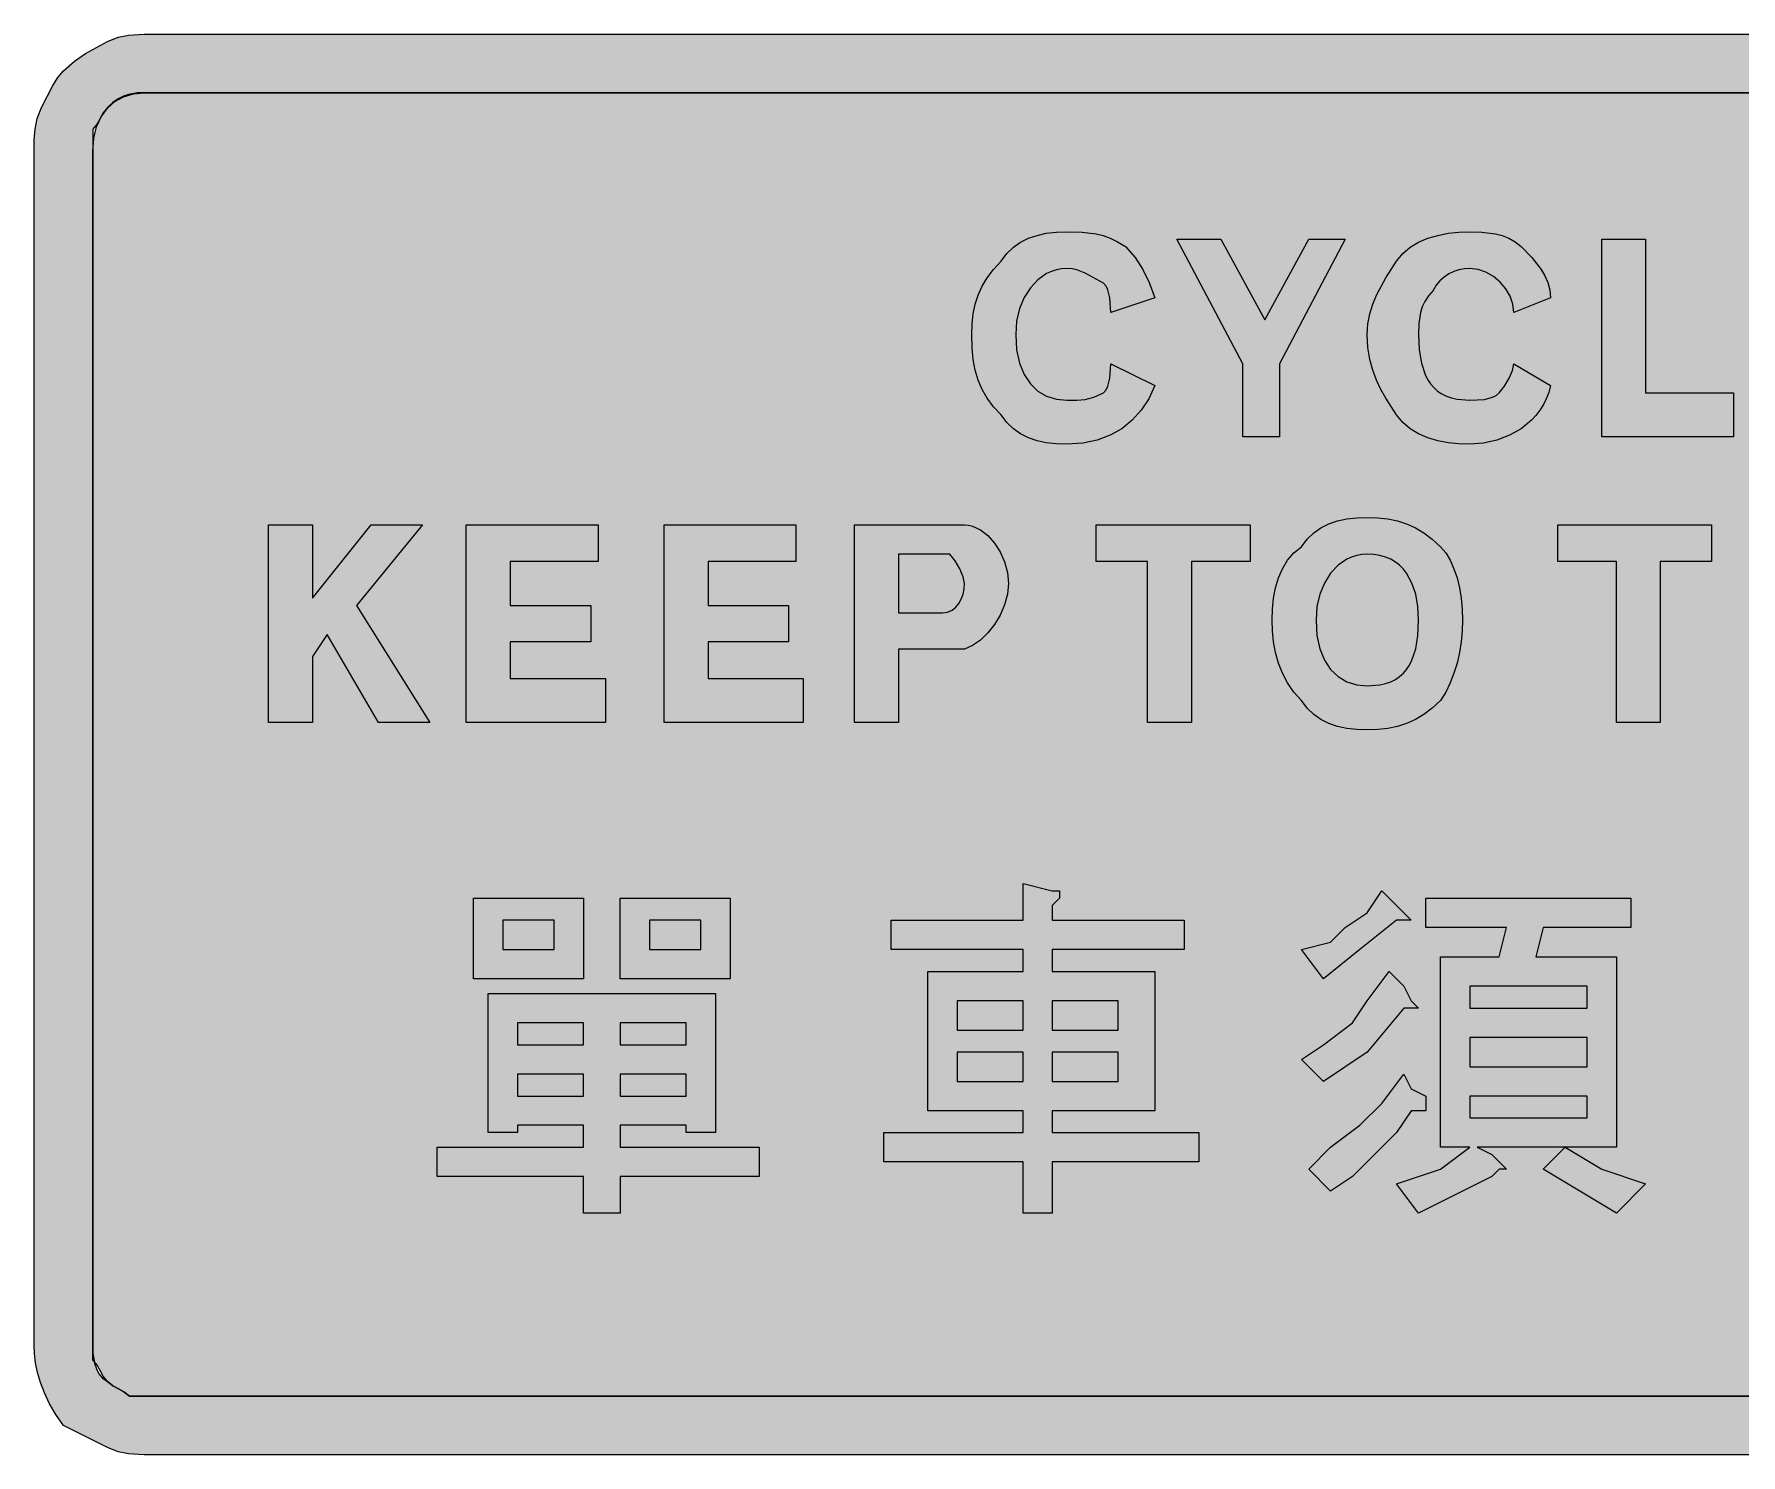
# Model space of a CAD drawing. Header units: metres. Extents: x 12 to 556, y 19 to 252.
# Drawn here: x 12.2 to 291.8, y 19 to 251.8 of the extents above; entities that cross this region are included whole.
import ezdxf

# ---------------------------------------------------------------- set-up
doc = ezdxf.new("R2010")
doc.units = ezdxf.units.M
doc.layers.add('FILL_BLACK_000000', color=7, linetype='Continuous', true_color=0x000000)
doc.layers.add('FILL_WHITE_FFFFFF', color=7, linetype='Continuous', true_color=0xffffff)

msp = doc.modelspace()

# ---------------------------------------------------------------- hatches: boundary and pattern name
at = {"layer": 'FILL_BLACK_000000', "true_color": 0x000000}
h = msp.add_hatch(color=7, dxfattribs=at)
h.dxf.hatch_style = 1
h.paths.add_polyline_path([(540.15, 251.61), (541.95, 251.25), (543.75, 250.56), (545.53, 249.64), (547.2, 248.61), (548.64, 247.35), (549.25, 246.61), (549.75, 245.76), (551.39, 244.36), (552.71, 242.85), (553.76, 241.27), (554.55, 239.61), (555.12, 237.9), (555.49, 236.14), (555.69, 234.36), (555.75, 232.56), (555.75, 36.96), (555.6, 34.41), (555.24, 32.74), (554.55, 30.96), (552.6, 27.36), (551.34, 25.56), (549.75, 23.76), (548.35, 22.52), (546.84, 21.49), (545.26, 20.66), (543.6, 20.01), (541.89, 19.53), (540.13, 19.2), (538.35, 19.02), (536.55, 18.96), (30.15, 18.96), (27.6, 19.11), (25.93, 19.47), (24.15, 20.16), (16.95, 23.76), (15.71, 25.56), (14.68, 27.34), (13.85, 29.1), (13.2, 30.81), (12.72, 32.47), (12.39, 34.05), (12.21, 35.56), (12.15, 36.96), (12.15, 232.56), (12.17, 234.36), (12.3, 236.16), (12.66, 237.96), (13.35, 239.76), (15.15, 243.21), (16.05, 244.65), (16.95, 245.76), (18.75, 247.35), (20.55, 248.61), (24.15, 250.56), (25.93, 251.25), (27.6, 251.61), (30.15, 251.76), (536.55, 251.76), (538.35, 251.74), (540.15, 251.61)])
h.paths.add_polyline_path([(29.04, 242.12), (27.6, 241.86), (26.79, 241.57), (25.93, 241.15), (25.05, 240.55), (24.15, 239.76), (23.44, 238.86), (22.95, 237.96), (22.46, 237.06), (21.75, 236.16), (21.75, 232.56), (21.75, 36.96), (21.79, 35.68), (22.05, 33.96), (22.34, 33.07), (22.76, 32.23), (23.36, 31.51), (24.15, 30.96), (25.05, 30.25), (25.95, 29.76), (26.85, 29.27), (27.75, 28.56), (30.15, 28.56), (536.55, 28.56), (538.35, 28.6), (540.15, 28.86), (541.05, 29.15), (541.95, 29.57), (542.85, 30.17), (543.75, 30.96), (544.46, 31.86), (544.95, 32.76), (545.44, 33.66), (546.15, 34.56), (546.15, 36.96), (546.15, 232.56), (545.94, 234.36), (545.4, 236.16), (544.63, 237.96), (543.75, 239.76), (542.85, 240.55), (541.95, 241.15), (541.05, 241.57), (540.15, 241.86), (538.35, 242.12), (536.55, 242.16), (30.15, 242.16), (29.04, 242.12)], flags=16)
h = msp.add_hatch(color=7, dxfattribs=at)
h.dxf.hatch_style = 1
h.paths.add_polyline_path([(194.74, 192.02), (193.5, 190.13), (192.04, 188.49), (190.35, 187.11), (188.44, 186.02), (186.3, 185.22), (183.94, 184.73), (181.35, 184.56), (179.61, 184.62), (177.97, 184.8), (176.46, 185.13), (175.05, 185.61), (173.76, 186.26), (172.58, 187.09), (171.51, 188.12), (170.55, 189.36), (169.31, 190.71), (168.28, 192.1), (167.45, 193.54), (166.8, 195.06), (166.32, 196.7), (165.99, 198.47), (165.81, 200.42), (165.75, 202.56), (165.81, 204.31), (165.99, 205.95), (166.32, 207.52), (166.8, 209.01), (167.45, 210.45), (168.28, 211.84), (169.31, 213.21), (170.55, 214.56), (171.51, 215.8), (172.57, 216.83), (173.76, 217.66), (175.05, 218.31), (176.46, 218.79), (177.97, 219.12), (179.61, 219.3), (181.35, 219.36), (183.86, 219.32), (186.15, 219.06), (187.28, 218.77), (188.44, 218.35), (189.65, 217.75), (190.95, 216.96), (192.54, 215.14), (193.8, 213.21), (194.83, 211.05), (195.75, 208.56), (188.55, 206.16), (188.4, 208.56), (188.04, 209.87), (187.75, 210.46), (187.35, 210.96), (184.35, 212.61), (182.96, 213.15), (182.2, 213.31), (181.35, 213.36), (180.46, 213.3), (179.61, 213.14), (178.79, 212.88), (178.01, 212.52), (176.58, 211.52), (175.35, 210.21), (174.34, 208.61), (173.59, 206.78), (173.11, 204.75), (172.95, 202.56), (173.11, 200.03), (173.59, 197.83), (174.34, 195.98), (175.35, 194.46), (176.58, 193.28), (178.01, 192.43), (179.61, 191.93), (181.35, 191.76), (182.96, 191.78), (184.35, 191.91), (185.74, 192.27), (187.35, 192.96), (187.75, 193.46), (188.04, 194.05), (188.4, 195.36), (188.55, 197.76), (195.75, 194.16), (194.74, 192.02)])
h = msp.add_hatch(color=7, dxfattribs=at)
h.dxf.hatch_style = 1
h.paths.add_polyline_path([(206.55, 218.16), (213.75, 204.96), (220.95, 218.16), (226.95, 218.16), (216.15, 197.76), (216.15, 185.76), (213.75, 185.76), (210.15, 185.76), (210.15, 197.76), (199.35, 218.16), (206.55, 218.16)])
h = msp.add_hatch(color=7, dxfattribs=at)
h.dxf.hatch_style = 1
h.paths.add_polyline_path([(260.27, 193.06), (259.88, 192.02), (259.4, 191.05), (258.82, 190.13), (258.17, 189.27), (257.43, 188.49), (255.75, 187.11), (253.85, 186.02), (251.77, 185.22), (249.59, 184.73), (247.35, 184.56), (245.55, 184.62), (243.79, 184.8), (242.08, 185.13), (240.45, 185.61), (238.94, 186.26), (237.56, 187.09), (236.36, 188.12), (235.35, 189.36), (233.59, 192.1), (232.78, 193.54), (232.05, 195.06), (231.44, 196.7), (230.96, 198.47), (230.66, 200.42), (230.55, 202.56), (230.66, 204.31), (230.96, 205.95), (231.44, 207.52), (232.05, 209.01), (233.59, 211.84), (235.35, 214.56), (236.36, 215.8), (237.56, 216.83), (238.94, 217.66), (240.45, 218.31), (242.08, 218.79), (243.79, 219.12), (245.55, 219.3), (247.35, 219.36), (249.34, 219.32), (251.55, 219.06), (252.67, 218.77), (253.76, 218.35), (254.8, 217.75), (255.75, 216.96), (257.51, 215.14), (259.05, 213.21), (259.66, 212.17), (260.14, 211.05), (260.44, 209.86), (260.55, 208.56), (254.55, 206.16), (254.39, 207.5), (253.93, 208.8), (253.22, 210.02), (252.3, 211.11), (251.21, 212.03), (249.99, 212.74), (248.69, 213.2), (247.35, 213.36), (246.45, 213.3), (245.57, 213.13), (244.71, 212.85), (243.9, 212.46), (243.14, 211.95), (242.46, 211.33), (241.85, 210.6), (241.35, 209.76), (240.56, 208.86), (239.96, 207.96), (239.54, 207.06), (239.25, 206.16), (238.99, 204.36), (238.95, 202.56), (239.06, 200.03), (239.42, 197.83), (240.03, 195.98), (240.43, 195.18), (240.9, 194.46), (241.44, 193.83), (242.06, 193.28), (242.74, 192.81), (243.51, 192.43), (244.35, 192.14), (245.27, 191.93), (247.35, 191.76), (249.75, 191.91), (251.06, 192.27), (251.65, 192.56), (252.15, 192.96), (253.03, 194.05), (253.8, 195.36), (254.34, 196.67), (254.55, 197.76), (260.55, 194.16), (260.27, 193.06)])
h = msp.add_hatch(color=7, dxfattribs=at)
h.dxf.hatch_style = 1
h.paths.add_polyline_path([(276.15, 192.96), (290.55, 192.96), (290.55, 185.76), (268.95, 185.76), (268.95, 218.16), (276.15, 218.16), (276.15, 192.96)])
h = msp.add_hatch(color=7, dxfattribs=at)
h.dxf.hatch_style = 1
h.paths.add_polyline_path([(64.95, 158.16), (76.95, 138.96), (68.55, 138.96), (60.15, 153.36), (57.75, 149.76), (57.75, 138.96), (50.55, 138.96), (50.55, 171.36), (57.75, 171.36), (57.75, 159.36), (67.35, 171.36), (75.75, 171.36), (64.95, 158.16)])
h = msp.add_hatch(color=7, dxfattribs=at)
h.dxf.hatch_style = 1
h.paths.add_polyline_path([(90.15, 146.16), (105.75, 146.16), (105.75, 138.96), (82.95, 138.96), (82.95, 171.36), (104.55, 171.36), (104.55, 165.36), (90.15, 165.36), (90.15, 158.16), (103.35, 158.16), (103.35, 152.16), (90.15, 152.16), (90.15, 146.16)])
h = msp.add_hatch(color=7, dxfattribs=at)
h.dxf.hatch_style = 1
h.paths.add_polyline_path([(122.55, 146.16), (138.15, 146.16), (138.15, 138.96), (115.35, 138.96), (115.35, 171.36), (136.95, 171.36), (136.95, 165.36), (122.55, 165.36), (122.55, 158.16), (135.75, 158.16), (135.75, 152.16), (122.55, 152.16), (122.55, 146.16)])
h = msp.add_hatch(color=7, dxfattribs=at)
h.dxf.hatch_style = 1
h.paths.add_polyline_path([(146.55, 138.96), (146.55, 171.36), (163.35, 171.36), (164.55, 171.36), (165.22, 171.3), (165.89, 171.14), (167.19, 170.53), (168.41, 169.59), (169.5, 168.36), (170.42, 166.91), (171.13, 165.28), (171.59, 163.55), (171.75, 161.76), (171.59, 159.97), (171.13, 158.22), (170.42, 156.55), (169.5, 155.01), (168.41, 153.64), (167.19, 152.48), (165.89, 151.57), (164.55, 150.96), (163.35, 150.96), (153.75, 150.96), (153.75, 138.96), (146.55, 138.96)])
h.paths.add_polyline_path([(161.79, 157.07), (162.52, 157.37), (163.14, 157.85), (163.65, 158.46), (164.04, 159.19), (164.32, 160), (164.49, 160.86), (164.55, 161.76), (164.34, 162.85), (163.8, 164.16), (163.03, 165.47), (162.15, 166.56), (160.95, 166.56), (153.75, 166.56), (153.75, 156.96), (160.95, 156.96), (161.79, 157.07)], flags=16)
h = msp.add_hatch(color=7, dxfattribs=at)
h.dxf.hatch_style = 1
h.paths.add_polyline_path([(201.75, 138.96), (194.55, 138.96), (194.55, 165.36), (186.15, 165.36), (186.15, 171.36), (211.35, 171.36), (211.35, 165.36), (201.75, 165.36), (201.75, 138.96)])
h = msp.add_hatch(color=7, dxfattribs=at)
h.dxf.hatch_style = 1
h.paths.add_polyline_path([(233.94, 172.32), (235.51, 171.99), (237, 171.51), (238.44, 170.86), (239.83, 170.03), (241.2, 169), (242.55, 167.76), (243.39, 166.75), (244.12, 165.55), (244.74, 164.17), (245.25, 162.66), (245.64, 161.03), (245.92, 159.32), (246.09, 157.56), (246.15, 155.76), (246.09, 153.96), (245.92, 152.18), (245.64, 150.42), (245.25, 148.71), (244.74, 147.05), (244.12, 145.47), (243.39, 143.96), (242.55, 142.56), (241.2, 141.32), (239.83, 140.29), (238.44, 139.46), (237, 138.81), (235.51, 138.33), (233.94, 138), (232.3, 137.82), (230.55, 137.76), (228.81, 137.82), (227.18, 138), (225.66, 138.33), (224.25, 138.81), (222.96, 139.46), (221.78, 140.29), (220.71, 141.32), (219.75, 142.56), (218.51, 143.96), (217.48, 145.47), (216.65, 147.05), (216, 148.71), (215.52, 150.42), (215.19, 152.18), (215.01, 153.96), (214.95, 155.76), (215.01, 157.56), (215.19, 159.32), (215.52, 161.03), (216, 162.66), (216.65, 164.17), (217.48, 165.55), (218.51, 166.75), (219.75, 167.76), (220.71, 169), (221.78, 170.03), (222.96, 170.86), (224.25, 171.51), (225.66, 171.99), (227.18, 172.32), (228.81, 172.5), (230.55, 172.56), (232.3, 172.5), (233.94, 172.32)])
h.paths.add_polyline_path([(238.48, 159.98), (237.87, 161.81), (237, 163.41), (236.46, 164.11), (235.84, 164.72), (235.16, 165.26), (234.39, 165.72), (233.55, 166.08), (232.63, 166.34), (231.63, 166.5), (230.55, 166.56), (229.66, 166.5), (228.81, 166.34), (227.99, 166.08), (227.21, 165.72), (225.78, 164.72), (224.55, 163.41), (223.54, 161.81), (222.79, 159.98), (222.31, 157.95), (222.15, 155.76), (222.31, 153.23), (222.79, 151.03), (223.54, 149.18), (224.55, 147.66), (225.78, 146.48), (227.21, 145.63), (228.81, 145.13), (230.55, 144.96), (232.63, 145.13), (233.55, 145.34), (234.39, 145.63), (235.16, 146.01), (235.84, 146.48), (236.46, 147.03), (237, 147.66), (237.47, 148.38), (237.87, 149.18), (238.48, 151.03), (238.84, 153.23), (238.95, 155.76), (238.84, 157.95), (238.48, 159.98)], flags=16)
h = msp.add_hatch(color=7, dxfattribs=at)
h.dxf.hatch_style = 1
h.paths.add_polyline_path([(278.55, 138.96), (271.35, 138.96), (271.35, 165.36), (261.75, 165.36), (261.75, 171.36), (286.95, 171.36), (286.95, 165.36), (278.55, 165.36), (278.55, 138.96)])
h = msp.add_hatch(color=7, dxfattribs=at)
h.dxf.hatch_style = 1
h.paths.add_polyline_path([(180.15, 110.16), (178.95, 108.96), (178.95, 106.56), (200.55, 106.56), (200.55, 101.76), (178.95, 101.76), (178.95, 98.16), (195.75, 98.16), (195.75, 75.36), (178.95, 75.36), (178.95, 71.76), (202.95, 71.76), (202.95, 66.96), (178.95, 66.96), (178.95, 58.56), (174.15, 58.56), (174.15, 66.96), (151.35, 66.96), (151.35, 71.76), (174.15, 71.76), (174.15, 75.36), (158.55, 75.36), (158.55, 98.16), (174.15, 98.16), (174.15, 101.76), (152.55, 101.76), (152.55, 106.56), (174.15, 106.56), (174.15, 112.56), (178.95, 111.36), (180.15, 111.36), (180.15, 110.16)])
h.paths.add_polyline_path([(174.15, 88.56), (174.15, 93.36), (163.35, 93.36), (163.35, 88.56), (174.15, 88.56)], flags=16)
h.paths.add_polyline_path([(163.35, 80.16), (174.15, 80.16), (174.15, 84.96), (163.35, 84.96), (163.35, 80.16)], flags=16)
h.paths.add_polyline_path([(178.95, 93.36), (178.95, 88.56), (189.75, 88.56), (189.75, 93.36), (178.95, 93.36)], flags=16)
h.paths.add_polyline_path([(189.75, 84.96), (178.95, 84.96), (178.95, 80.16), (189.75, 80.16), (189.75, 84.96)], flags=16)
h = msp.add_hatch(color=7, dxfattribs=at)
h.dxf.hatch_style = 1
h.paths.add_polyline_path([(102.15, 96.96), (84.15, 96.96), (84.15, 110.16), (102.15, 110.16), (102.15, 96.96)])
h.paths.add_polyline_path([(97.35, 106.56), (88.95, 106.56), (88.95, 101.76), (97.35, 101.76), (97.35, 106.56)], flags=16)
h = msp.add_hatch(color=7, dxfattribs=at)
h.dxf.hatch_style = 1
h.paths.add_polyline_path([(126.15, 96.96), (108.15, 96.96), (108.15, 110.16), (126.15, 110.16), (126.15, 96.96)])
h.paths.add_polyline_path([(121.35, 106.56), (112.95, 106.56), (112.95, 101.76), (121.35, 101.76), (121.35, 106.56)], flags=16)
h = msp.add_hatch(color=7, dxfattribs=at)
h.dxf.hatch_style = 1
h.paths.add_polyline_path([(224.55, 102.96), (226.95, 105.36), (230.55, 107.76), (232.95, 111.36), (235.35, 108.96), (236.55, 107.76), (237.75, 106.56), (236.55, 106.56), (235.35, 106.56), (229.35, 101.76), (223.35, 96.96), (219.75, 101.76), (224.55, 102.96)])
h = msp.add_hatch(color=7, dxfattribs=at)
h.dxf.hatch_style = 1
h.paths.add_polyline_path([(242.55, 100.56), (252.15, 100.56), (253.35, 105.36), (240.15, 105.36), (240.15, 110.16), (273.75, 110.16), (273.75, 105.36), (259.35, 105.36), (258.15, 100.56), (271.35, 100.56), (271.35, 69.36), (248.55, 69.36), (250.95, 68.16), (252.15, 66.96), (253.35, 65.76), (252.15, 65.76), (250.95, 64.56), (238.95, 58.56), (235.35, 63.36), (242.55, 65.76), (247.35, 69.36), (242.55, 69.36), (242.55, 100.56)])
h.paths.add_polyline_path([(247.35, 74.16), (266.55, 74.16), (266.55, 77.76), (247.35, 77.76), (247.35, 74.16)], flags=16)
h.paths.add_polyline_path([(247.35, 87.36), (247.35, 82.56), (266.55, 82.56), (266.55, 87.36), (247.35, 87.36)], flags=16)
h.paths.add_polyline_path([(266.55, 95.76), (247.35, 95.76), (247.35, 92.16), (266.55, 92.16), (266.55, 95.76)], flags=16)
h = msp.add_hatch(color=7, dxfattribs=at)
h.dxf.hatch_style = 1
h.paths.add_polyline_path([(223.35, 86.16), (228.15, 89.76), (230.55, 93.36), (234.15, 98.16), (236.55, 95.76), (237.75, 93.36), (238.95, 92.16), (237.75, 92.16), (236.55, 92.16), (230.55, 84.96), (223.35, 80.16), (219.75, 83.76), (223.35, 86.16)])
h = msp.add_hatch(color=7, dxfattribs=at)
h.dxf.hatch_style = 1
h.paths.add_polyline_path([(118.95, 72.96), (108.15, 72.96), (108.15, 69.36), (130.95, 69.36), (130.95, 64.56), (108.15, 64.56), (108.15, 58.56), (102.15, 58.56), (102.15, 64.56), (78.15, 64.56), (78.15, 69.36), (102.15, 69.36), (102.15, 72.96), (91.35, 72.96), (91.35, 71.76), (86.55, 71.76), (86.55, 94.56), (123.75, 94.56), (123.75, 71.76), (118.95, 71.76), (118.95, 72.96)])
h.paths.add_polyline_path([(118.95, 86.16), (118.95, 89.76), (108.15, 89.76), (108.15, 86.16), (118.95, 86.16)], flags=16)
h.paths.add_polyline_path([(108.15, 77.76), (118.95, 77.76), (118.95, 81.36), (108.15, 81.36), (108.15, 77.76)], flags=16)
h.paths.add_polyline_path([(91.35, 89.76), (91.35, 86.16), (102.15, 86.16), (102.15, 89.76), (91.35, 89.76)], flags=16)
h.paths.add_polyline_path([(102.15, 81.36), (91.35, 81.36), (91.35, 77.76), (102.15, 77.76), (102.15, 81.36)], flags=16)
h = msp.add_hatch(color=7, dxfattribs=at)
h.dxf.hatch_style = 1
h.paths.add_polyline_path([(224.55, 69.36), (229.35, 72.96), (232.95, 76.56), (236.55, 81.36), (237.75, 78.96), (240.15, 77.76), (240.15, 76.56), (240.15, 75.36), (237.75, 75.36), (235.35, 71.76), (231.75, 68.16), (228.15, 64.56), (224.55, 62.16), (220.95, 65.76), (224.55, 69.36)])
h = msp.add_hatch(color=7, dxfattribs=at)
h.dxf.hatch_style = 1
h.paths.add_polyline_path([(268.95, 65.76), (276.15, 63.36), (271.35, 58.56), (265.35, 62.16), (259.35, 65.76), (262.95, 69.36), (268.95, 65.76)])
at = {"layer": 'FILL_WHITE_FFFFFF', "true_color": 0xffffff}
h = msp.add_hatch(color=7, dxfattribs=at)
h.dxf.hatch_style = 1
h.paths.add_polyline_path([(536.55, 242.16), (538.35, 242.12), (540.15, 241.86), (541.05, 241.57), (541.95, 241.15), (542.85, 240.55), (543.75, 239.76), (544.63, 237.96), (545.4, 236.16), (545.94, 234.36), (546.15, 232.56), (546.15, 36.96), (545.94, 35.68), (545.4, 33.96), (544.63, 32.23), (544.2, 31.51), (543.75, 30.96), (542.85, 30.17), (541.95, 29.57), (541.05, 29.15), (540.15, 28.86), (538.35, 28.6), (536.55, 28.56), (30.15, 28.56), (27.75, 28.56), (26.85, 29.27), (25.95, 29.76), (25.05, 30.25), (24.15, 30.96), (23.44, 31.86), (22.95, 32.76), (22.46, 33.66), (21.75, 34.56), (21.75, 36.96), (21.75, 232.56), (21.91, 234.7), (22.39, 236.59), (23.14, 238.23), (24.15, 239.61), (25.38, 240.7), (26.81, 241.5), (28.41, 241.99), (30.15, 242.16), (536.55, 242.16)])

# ---------------------------------------------------------------- linework, layer by layer
at = {"layer": 'FILL_BLACK_000000', "lineweight": 0, "true_color": 0x000000}
for points in [[(536.55, 18.96), (30.15, 18.96), (27.6, 19.11), (25.93, 19.47), (24.15, 20.16), (16.95, 23.76), (15.71, 25.56), (14.68, 27.34), (13.85, 29.1), (13.2, 30.81), (12.72, 32.47), (12.39, 34.05), (12.21, 35.56), (12.15, 36.96), (12.15, 232.56), (12.17, 234.36), (12.3, 236.16), (12.66, 237.96), (13.35, 239.76), (15.15, 243.21), (16.05, 244.65), (16.95, 245.76), (18.75, 247.35), (20.55, 248.61), (24.15, 250.56), (25.93, 251.25), (27.6, 251.61), (30.15, 251.76), (536.55, 251.76)], [(536.55, 242.16), (30.15, 242.16), (29.04, 242.12), (27.6, 241.86), (26.79, 241.57), (25.93, 241.15), (25.05, 240.55), (24.15, 239.76), (23.44, 238.86), (22.95, 237.96), (22.46, 237.06), (21.75, 236.16), (21.75, 232.56), (21.75, 36.96), (21.79, 35.68), (22.05, 33.96), (22.34, 33.07), (22.76, 32.23), (23.36, 31.51), (24.15, 30.96), (25.05, 30.25), (25.95, 29.76), (26.85, 29.27), (27.75, 28.56), (30.15, 28.56), (536.55, 28.56)]]:
    msp.add_lwpolyline(points, dxfattribs=at)
for points in [[(194.74, 192.02), (193.5, 190.13), (192.04, 188.49), (190.35, 187.11), (188.44, 186.02), (186.3, 185.22), (183.94, 184.73), (181.35, 184.56), (179.61, 184.62), (177.97, 184.8), (176.46, 185.13), (175.05, 185.61), (173.76, 186.26), (172.58, 187.09), (171.51, 188.12), (170.55, 189.36), (169.31, 190.71), (168.28, 192.1), (167.45, 193.54), (166.8, 195.06), (166.32, 196.7), (165.99, 198.47), (165.81, 200.42), (165.75, 202.56), (165.81, 204.31), (165.99, 205.95), (166.32, 207.52), (166.8, 209.01), (167.45, 210.45), (168.28, 211.84), (169.31, 213.21), (170.55, 214.56), (171.51, 215.8), (172.57, 216.83), (173.76, 217.66), (175.05, 218.31), (176.46, 218.79), (177.97, 219.12), (179.61, 219.3), (181.35, 219.36), (183.86, 219.32), (186.15, 219.06), (187.28, 218.77), (188.44, 218.35), (189.65, 217.75), (190.95, 216.96), (192.54, 215.14), (193.8, 213.21), (194.83, 211.05), (195.75, 208.56), (188.55, 206.16), (188.4, 208.56), (188.04, 209.87), (187.75, 210.46), (187.35, 210.96), (184.35, 212.61), (182.96, 213.15), (182.2, 213.31), (181.35, 213.36), (180.46, 213.3), (179.61, 213.14), (178.79, 212.88), (178.01, 212.52), (176.58, 211.52), (175.35, 210.21), (174.34, 208.61), (173.59, 206.78), (173.11, 204.75), (172.95, 202.56), (173.11, 200.03), (173.59, 197.83), (174.34, 195.98), (175.35, 194.46), (176.58, 193.28), (178.01, 192.43), (179.61, 191.93), (181.35, 191.76), (182.96, 191.78), (184.35, 191.91), (185.74, 192.27), (187.35, 192.96), (187.75, 193.46), (188.04, 194.05), (188.4, 195.36), (188.55, 197.76), (195.75, 194.16)], [(206.55, 218.16), (213.75, 204.96), (220.95, 218.16), (226.95, 218.16), (216.15, 197.76), (216.15, 185.76), (213.75, 185.76), (210.15, 185.76), (210.15, 197.76), (199.35, 218.16)], [(260.27, 193.06), (259.88, 192.02), (259.4, 191.05), (258.82, 190.13), (258.17, 189.27), (257.43, 188.49), (255.75, 187.11), (253.85, 186.02), (251.77, 185.22), (249.59, 184.73), (247.35, 184.56), (245.55, 184.62), (243.79, 184.8), (242.08, 185.13), (240.45, 185.61), (238.94, 186.26), (237.56, 187.09), (236.36, 188.12), (235.35, 189.36), (233.59, 192.1), (232.78, 193.54), (232.05, 195.06), (231.44, 196.7), (230.96, 198.47), (230.66, 200.42), (230.55, 202.56), (230.66, 204.31), (230.96, 205.95), (231.44, 207.52), (232.05, 209.01), (233.59, 211.84), (235.35, 214.56), (236.36, 215.8), (237.56, 216.83), (238.94, 217.66), (240.45, 218.31), (242.08, 218.79), (243.79, 219.12), (245.55, 219.3), (247.35, 219.36), (249.34, 219.32), (251.55, 219.06), (252.67, 218.77), (253.76, 218.35), (254.8, 217.75), (255.75, 216.96), (257.51, 215.14), (259.05, 213.21), (259.66, 212.17), (260.14, 211.05), (260.44, 209.86), (260.55, 208.56), (254.55, 206.16), (254.39, 207.5), (253.93, 208.8), (253.22, 210.02), (252.3, 211.11), (251.21, 212.03), (249.99, 212.74), (248.69, 213.2), (247.35, 213.36), (246.45, 213.3), (245.57, 213.13), (244.71, 212.85), (243.9, 212.46), (243.14, 211.95), (242.46, 211.33), (241.85, 210.6), (241.35, 209.76), (240.56, 208.86), (239.96, 207.96), (239.54, 207.06), (239.25, 206.16), (238.99, 204.36), (238.95, 202.56), (239.06, 200.03), (239.42, 197.83), (240.03, 195.98), (240.43, 195.18), (240.9, 194.46), (241.44, 193.83), (242.06, 193.28), (242.74, 192.81), (243.51, 192.43), (244.35, 192.14), (245.27, 191.93), (247.35, 191.76), (249.75, 191.91), (251.06, 192.27), (251.65, 192.56), (252.15, 192.96), (253.03, 194.05), (253.8, 195.36), (254.34, 196.67), (254.55, 197.76), (260.55, 194.16)], [(276.15, 192.96), (290.55, 192.96), (290.55, 185.76), (268.95, 185.76), (268.95, 218.16), (276.15, 218.16)], [(64.95, 158.16), (76.95, 138.96), (68.55, 138.96), (60.15, 153.36), (57.75, 149.76), (57.75, 138.96), (50.55, 138.96), (50.55, 171.36), (57.75, 171.36), (57.75, 159.36), (67.35, 171.36), (75.75, 171.36)], [(90.15, 146.16), (105.75, 146.16), (105.75, 138.96), (82.95, 138.96), (82.95, 171.36), (104.55, 171.36), (104.55, 165.36), (90.15, 165.36), (90.15, 158.16), (103.35, 158.16), (103.35, 152.16), (90.15, 152.16)], [(122.55, 146.16), (138.15, 146.16), (138.15, 138.96), (115.35, 138.96), (115.35, 171.36), (136.95, 171.36), (136.95, 165.36), (122.55, 165.36), (122.55, 158.16), (135.75, 158.16), (135.75, 152.16), (122.55, 152.16)], [(146.55, 138.96), (146.55, 171.36), (163.35, 171.36), (164.55, 171.36), (165.22, 171.3), (165.89, 171.14), (167.19, 170.53), (168.41, 169.59), (169.5, 168.36), (170.42, 166.91), (171.13, 165.28), (171.59, 163.55), (171.75, 161.76), (171.59, 159.97), (171.13, 158.22), (170.42, 156.55), (169.5, 155.01), (168.41, 153.64), (167.19, 152.48), (165.89, 151.57), (164.55, 150.96), (163.35, 150.96), (153.75, 150.96), (153.75, 138.96)], [(201.75, 138.96), (194.55, 138.96), (194.55, 165.36), (186.15, 165.36), (186.15, 171.36), (211.35, 171.36), (211.35, 165.36), (201.75, 165.36)], [(233.94, 172.32), (235.51, 171.99), (237, 171.51), (238.44, 170.86), (239.83, 170.03), (241.2, 169), (242.55, 167.76), (243.39, 166.75), (244.12, 165.55), (244.74, 164.17), (245.25, 162.66), (245.64, 161.03), (245.92, 159.32), (246.09, 157.56), (246.15, 155.76), (246.09, 153.96), (245.92, 152.18), (245.64, 150.42), (245.25, 148.71), (244.74, 147.05), (244.12, 145.47), (243.39, 143.96), (242.55, 142.56), (241.2, 141.32), (239.83, 140.29), (238.44, 139.46), (237, 138.81), (235.51, 138.33), (233.94, 138), (232.3, 137.82), (230.55, 137.76), (228.81, 137.82), (227.18, 138), (225.66, 138.33), (224.25, 138.81), (222.96, 139.46), (221.78, 140.29), (220.71, 141.32), (219.75, 142.56), (218.51, 143.96), (217.48, 145.47), (216.65, 147.05), (216, 148.71), (215.52, 150.42), (215.19, 152.18), (215.01, 153.96), (214.95, 155.76), (215.01, 157.56), (215.19, 159.32), (215.52, 161.03), (216, 162.66), (216.65, 164.17), (217.48, 165.55), (218.51, 166.75), (219.75, 167.76), (220.71, 169), (221.78, 170.03), (222.96, 170.86), (224.25, 171.51), (225.66, 171.99), (227.18, 172.32), (228.81, 172.5), (230.55, 172.56), (232.3, 172.5)], [(278.55, 138.96), (271.35, 138.96), (271.35, 165.36), (261.75, 165.36), (261.75, 171.36), (286.95, 171.36), (286.95, 165.36), (278.55, 165.36)], [(161.79, 157.07), (162.52, 157.37), (163.14, 157.85), (163.65, 158.46), (164.04, 159.19), (164.32, 160), (164.49, 160.86), (164.55, 161.76), (164.34, 162.85), (163.8, 164.16), (163.03, 165.47), (162.15, 166.56), (160.95, 166.56), (153.75, 166.56), (153.75, 156.96), (160.95, 156.96)], [(238.48, 159.98), (237.87, 161.81), (237, 163.41), (236.46, 164.11), (235.84, 164.72), (235.16, 165.26), (234.39, 165.72), (233.55, 166.08), (232.63, 166.34), (231.63, 166.5), (230.55, 166.56), (229.66, 166.5), (228.81, 166.34), (227.99, 166.08), (227.21, 165.72), (225.78, 164.72), (224.55, 163.41), (223.54, 161.81), (222.79, 159.98), (222.31, 157.95), (222.15, 155.76), (222.31, 153.23), (222.79, 151.03), (223.54, 149.18), (224.55, 147.66), (225.78, 146.48), (227.21, 145.63), (228.81, 145.13), (230.55, 144.96), (232.63, 145.13), (233.55, 145.34), (234.39, 145.63), (235.16, 146.01), (235.84, 146.48), (236.46, 147.03), (237, 147.66), (237.47, 148.38), (237.87, 149.18), (238.48, 151.03), (238.84, 153.23), (238.95, 155.76), (238.84, 157.95)], [(180.15, 110.16), (178.95, 108.96), (178.95, 106.56), (200.55, 106.56), (200.55, 101.76), (178.95, 101.76), (178.95, 98.16), (195.75, 98.16), (195.75, 75.36), (178.95, 75.36), (178.95, 71.76), (202.95, 71.76), (202.95, 66.96), (178.95, 66.96), (178.95, 58.56), (174.15, 58.56), (174.15, 66.96), (151.35, 66.96), (151.35, 71.76), (174.15, 71.76), (174.15, 75.36), (158.55, 75.36), (158.55, 98.16), (174.15, 98.16), (174.15, 101.76), (152.55, 101.76), (152.55, 106.56), (174.15, 106.56), (174.15, 112.56), (178.95, 111.36), (180.15, 111.36)], [(102.15, 96.96), (84.15, 96.96), (84.15, 110.16), (102.15, 110.16)], [(126.15, 96.96), (108.15, 96.96), (108.15, 110.16), (126.15, 110.16)], [(224.55, 102.96), (226.95, 105.36), (230.55, 107.76), (232.95, 111.36), (235.35, 108.96), (236.55, 107.76), (237.75, 106.56), (236.55, 106.56), (235.35, 106.56), (229.35, 101.76), (223.35, 96.96), (219.75, 101.76)], [(242.55, 100.56), (252.15, 100.56), (253.35, 105.36), (240.15, 105.36), (240.15, 110.16), (273.75, 110.16), (273.75, 105.36), (259.35, 105.36), (258.15, 100.56), (271.35, 100.56), (271.35, 69.36), (248.55, 69.36), (250.95, 68.16), (252.15, 66.96), (253.35, 65.76), (252.15, 65.76), (250.95, 64.56), (238.95, 58.56), (235.35, 63.36), (242.55, 65.76), (247.35, 69.36), (242.55, 69.36)], [(97.35, 106.56), (88.95, 106.56), (88.95, 101.76), (97.35, 101.76)], [(121.35, 106.56), (112.95, 106.56), (112.95, 101.76), (121.35, 101.76)], [(223.35, 86.16), (228.15, 89.76), (230.55, 93.36), (234.15, 98.16), (236.55, 95.76), (237.75, 93.36), (238.95, 92.16), (237.75, 92.16), (236.55, 92.16), (230.55, 84.96), (223.35, 80.16), (219.75, 83.76)], [(266.55, 95.76), (247.35, 95.76), (247.35, 92.16), (266.55, 92.16)], [(118.95, 72.96), (108.15, 72.96), (108.15, 69.36), (130.95, 69.36), (130.95, 64.56), (108.15, 64.56), (108.15, 58.56), (102.15, 58.56), (102.15, 64.56), (78.15, 64.56), (78.15, 69.36), (102.15, 69.36), (102.15, 72.96), (91.35, 72.96), (91.35, 71.76), (86.55, 71.76), (86.55, 94.56), (123.75, 94.56), (123.75, 71.76), (118.95, 71.76)], [(174.15, 88.56), (174.15, 93.36), (163.35, 93.36), (163.35, 88.56)], [(178.95, 93.36), (178.95, 88.56), (189.75, 88.56), (189.75, 93.36)], [(91.35, 89.76), (91.35, 86.16), (102.15, 86.16), (102.15, 89.76)], [(118.95, 86.16), (118.95, 89.76), (108.15, 89.76), (108.15, 86.16)], [(247.35, 87.36), (247.35, 82.56), (266.55, 82.56), (266.55, 87.36)], [(163.35, 80.16), (174.15, 80.16), (174.15, 84.96), (163.35, 84.96)], [(189.75, 84.96), (178.95, 84.96), (178.95, 80.16), (189.75, 80.16)], [(102.15, 81.36), (91.35, 81.36), (91.35, 77.76), (102.15, 77.76)], [(108.15, 77.76), (118.95, 77.76), (118.95, 81.36), (108.15, 81.36)], [(224.55, 69.36), (229.35, 72.96), (232.95, 76.56), (236.55, 81.36), (237.75, 78.96), (240.15, 77.76), (240.15, 76.56), (240.15, 75.36), (237.75, 75.36), (235.35, 71.76), (231.75, 68.16), (228.15, 64.56), (224.55, 62.16), (220.95, 65.76)], [(247.35, 74.16), (266.55, 74.16), (266.55, 77.76), (247.35, 77.76)], [(268.95, 65.76), (276.15, 63.36), (271.35, 58.56), (265.35, 62.16), (259.35, 65.76), (262.95, 69.36)]]:
    msp.add_lwpolyline(points, close=True, dxfattribs=at)
at = {"layer": 'FILL_WHITE_FFFFFF', "lineweight": 0, "true_color": 0xffffff}
msp.add_lwpolyline([(536.55, 28.56), (30.15, 28.56), (27.75, 28.56), (26.85, 29.27), (25.95, 29.76), (25.05, 30.25), (24.15, 30.96), (23.44, 31.86), (22.95, 32.76), (22.46, 33.66), (21.75, 34.56), (21.75, 36.96), (21.75, 232.56), (21.91, 234.7), (22.39, 236.59), (23.14, 238.23), (24.15, 239.61), (25.38, 240.7), (26.81, 241.5), (28.41, 241.99), (30.15, 242.16), (536.55, 242.16)], dxfattribs=at)

doc.saveas('drawing.dxf')
